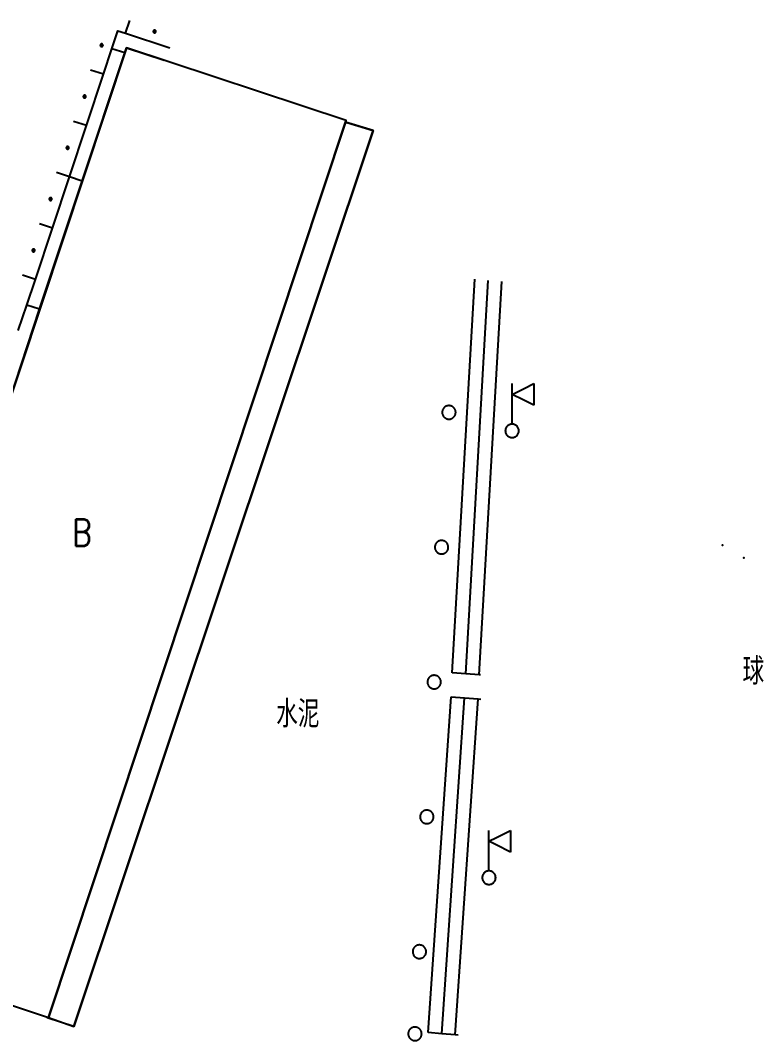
# Model space of a CAD drawing. Extents: x 500036 to 1001740, y 2543128 to 5086681.
# Drawn here: x 500849.54 to 500877.05, y 2543742.94 to 2543780.71 of the extents above; entities that cross this region are included whole.
import ezdxf

# ---------------------------------------------------------------- set-up
doc = ezdxf.new("R2010")
doc.units = 0
doc.header["$LTSCALE"] = 0.5
doc.linetypes.add('CENTER', pattern=[50.8, 31.75, -6.35, 6.35, -6.35])
doc.layers.add('地形图', color=8, linetype='CONTINUOUS')
doc.styles.add('HZ', font='romans.shx', dxfattribs={"width": 0.8, "bigfont": 'hztxt.shx'})

msp = doc.modelspace()

# ---------------------------------------------------------------- linework, layer by layer
at = {"layer": '地形图'}
for points in [[(500853.429, 2543780.239), (500853.587, 2543780.713)], [(500849.461, 2543769.226), (500849.776, 2543770.175), (500850.091, 2543771.124), (500850.721, 2543773.022), (500851.351, 2543774.921), (500851.98, 2543776.819), (500852.61, 2543778.717), (500852.926, 2543779.666), (500853.147, 2543780.332), (500853.429, 2543780.239), (500855.068, 2543779.696)], [(500854.504, 2543780.254), (500854.51, 2543780.254), (500854.515, 2543780.255), (500854.52, 2543780.257), (500854.525, 2543780.259), (500854.529, 2543780.261), (500854.534, 2543780.264), (500854.538, 2543780.267), (500854.542, 2543780.271), (500854.545, 2543780.275), (500854.548, 2543780.279), (500854.55, 2543780.284), (500854.552, 2543780.289), (500854.553, 2543780.294), (500854.554, 2543780.299), (500854.554, 2543780.304), (500854.554, 2543780.309), (500854.553, 2543780.315), (500854.552, 2543780.32), (500854.55, 2543780.325), (500854.548, 2543780.329), (500854.545, 2543780.334), (500854.542, 2543780.338), (500854.54, 2543780.34), (500854.538, 2543780.341), (500854.534, 2543780.345), (500854.529, 2543780.348), (500854.525, 2543780.35), (500854.52, 2543780.352), (500854.515, 2543780.353), (500854.51, 2543780.354), (500854.504, 2543780.354), (500854.499, 2543780.354), (500854.494, 2543780.353), (500854.489, 2543780.352), (500854.484, 2543780.35), (500854.479, 2543780.348), (500854.475, 2543780.345), (500854.471, 2543780.341), (500854.467, 2543780.338), (500854.464, 2543780.334), (500854.461, 2543780.329), (500854.459, 2543780.325), (500854.457, 2543780.32), (500854.456, 2543780.315), (500854.455, 2543780.309), (500854.454, 2543780.304), (500854.455, 2543780.299), (500854.456, 2543780.294), (500854.457, 2543780.289), (500854.459, 2543780.284), (500854.461, 2543780.279), (500854.464, 2543780.275), (500854.467, 2543780.271), (500854.469, 2543780.269), (500854.471, 2543780.267), (500854.475, 2543780.264), (500854.479, 2543780.261), (500854.484, 2543780.259), (500854.489, 2543780.257), (500854.494, 2543780.255), (500854.499, 2543780.254), (500854.504, 2543780.254)], [(500854.469, 2543780.269), (500854.54, 2543780.34)], [(500842.375, 2543746.29), (500843.95, 2543751.036), (500845.525, 2543755.781), (500847.1, 2543760.527), (500848.675, 2543765.272), (500850.25, 2543770.018), (500851.825, 2543774.763), (500853.4, 2543779.509), (500853.464, 2543779.701), (500854.857, 2543779.24)], [(500852.546, 2543779.742), (500852.551, 2543779.742), (500852.556, 2543779.743), (500852.561, 2543779.745), (500852.566, 2543779.746), (500852.571, 2543779.749), (500852.575, 2543779.752), (500852.579, 2543779.755), (500852.583, 2543779.759), (500852.586, 2543779.763), (500852.589, 2543779.767), (500852.592, 2543779.772), (500852.593, 2543779.777), (500852.595, 2543779.782), (500852.596, 2543779.787), (500852.596, 2543779.792), (500852.596, 2543779.797), (500852.595, 2543779.802), (500852.593, 2543779.808), (500852.592, 2543779.812), (500852.589, 2543779.817), (500852.586, 2543779.821), (500852.583, 2543779.825), (500852.581, 2543779.827), (500852.579, 2543779.829), (500852.575, 2543779.833), (500852.571, 2543779.835), (500852.566, 2543779.838), (500852.561, 2543779.84), (500852.556, 2543779.841), (500852.551, 2543779.842), (500852.546, 2543779.842), (500852.541, 2543779.842), (500852.535, 2543779.841), (500852.53, 2543779.84), (500852.525, 2543779.838), (500852.521, 2543779.835), (500852.516, 2543779.833), (500852.512, 2543779.829), (500852.509, 2543779.825), (500852.505, 2543779.821), (500852.503, 2543779.817), (500852.5, 2543779.812), (500852.498, 2543779.808), (500852.497, 2543779.802), (500852.496, 2543779.797), (500852.496, 2543779.792), (500852.496, 2543779.787), (500852.497, 2543779.782), (500852.498, 2543779.777), (500852.5, 2543779.772), (500852.503, 2543779.767), (500852.505, 2543779.763), (500852.509, 2543779.759), (500852.511, 2543779.757), (500852.512, 2543779.755), (500852.516, 2543779.752), (500852.521, 2543779.749), (500852.525, 2543779.746), (500852.53, 2543779.745), (500852.535, 2543779.743), (500852.541, 2543779.742), (500852.546, 2543779.742)], [(500852.511, 2543779.757), (500852.581, 2543779.827)], [(500853.4, 2543779.509), (500852.926, 2543779.666)], [(500852.61, 2543778.717), (500852.136, 2543778.874)], [(500851.916, 2543777.844), (500851.921, 2543777.844), (500851.926, 2543777.845), (500851.931, 2543777.846), (500851.936, 2543777.848), (500851.941, 2543777.851), (500851.945, 2543777.853), (500851.949, 2543777.857), (500851.953, 2543777.86), (500851.956, 2543777.864), (500851.959, 2543777.869), (500851.962, 2543777.873), (500851.963, 2543777.878), (500851.965, 2543777.883), (500851.966, 2543777.889), (500851.966, 2543777.894), (500851.966, 2543777.899), (500851.965, 2543777.904), (500851.963, 2543777.909), (500851.962, 2543777.914), (500851.959, 2543777.919), (500851.956, 2543777.923), (500851.953, 2543777.927), (500851.951, 2543777.929), (500851.949, 2543777.931), (500851.945, 2543777.934), (500851.941, 2543777.937), (500851.936, 2543777.94), (500851.931, 2543777.941), (500851.926, 2543777.943), (500851.921, 2543777.944), (500851.916, 2543777.944), (500851.911, 2543777.944), (500851.905, 2543777.943), (500851.9, 2543777.941), (500851.896, 2543777.94), (500851.891, 2543777.937), (500851.886, 2543777.934), (500851.882, 2543777.931), (500851.879, 2543777.927), (500851.875, 2543777.923), (500851.873, 2543777.919), (500851.87, 2543777.914), (500851.868, 2543777.909), (500851.867, 2543777.904), (500851.866, 2543777.899), (500851.866, 2543777.894), (500851.866, 2543777.889), (500851.867, 2543777.883), (500851.868, 2543777.878), (500851.87, 2543777.873), (500851.873, 2543777.869), (500851.875, 2543777.864), (500851.879, 2543777.86), (500851.881, 2543777.859), (500851.882, 2543777.857), (500851.886, 2543777.853), (500851.891, 2543777.851), (500851.896, 2543777.848), (500851.9, 2543777.846), (500851.905, 2543777.845), (500851.911, 2543777.844), (500851.916, 2543777.844)], [(500851.881, 2543777.859), (500851.951, 2543777.929)], [(500861.627, 2543776.934), (500862.596, 2543776.641), (500851.518, 2543743.466), (500850.534, 2543743.777)], [(500851.98, 2543776.819), (500851.506, 2543776.976)], [(500851.286, 2543775.946), (500851.291, 2543775.946), (500851.296, 2543775.947), (500851.301, 2543775.948), (500851.306, 2543775.95), (500851.311, 2543775.952), (500851.315, 2543775.955), (500851.319, 2543775.958), (500851.323, 2543775.962), (500851.326, 2543775.966), (500851.329, 2543775.971), (500851.332, 2543775.975), (500851.333, 2543775.98), (500851.335, 2543775.985), (500851.336, 2543775.99), (500851.336, 2543775.996), (500851.336, 2543776.001), (500851.335, 2543776.006), (500851.333, 2543776.011), (500851.332, 2543776.016), (500851.329, 2543776.021), (500851.326, 2543776.025), (500851.323, 2543776.029), (500851.321, 2543776.031), (500851.319, 2543776.033), (500851.315, 2543776.036), (500851.311, 2543776.039), (500851.306, 2543776.041), (500851.301, 2543776.043), (500851.296, 2543776.045), (500851.291, 2543776.045), (500851.286, 2543776.046), (500851.281, 2543776.045), (500851.275, 2543776.045), (500851.27, 2543776.043), (500851.266, 2543776.041), (500851.261, 2543776.039), (500851.257, 2543776.036), (500851.252, 2543776.033), (500851.249, 2543776.029), (500851.245, 2543776.025), (500851.243, 2543776.021), (500851.24, 2543776.016), (500851.238, 2543776.011), (500851.237, 2543776.006), (500851.236, 2543776.001), (500851.236, 2543775.996), (500851.236, 2543775.99), (500851.237, 2543775.985), (500851.238, 2543775.98), (500851.24, 2543775.975), (500851.243, 2543775.971), (500851.245, 2543775.966), (500851.249, 2543775.962), (500851.251, 2543775.96), (500851.252, 2543775.958), (500851.257, 2543775.955), (500851.261, 2543775.952), (500851.266, 2543775.95), (500851.27, 2543775.948), (500851.275, 2543775.947), (500851.281, 2543775.946), (500851.286, 2543775.946)], [(500851.251, 2543775.96), (500851.321, 2543776.031)], [(500851.351, 2543774.921), (500850.876, 2543775.078)], [(500851.825, 2543774.763), (500851.351, 2543774.921)], [(500850.656, 2543774.047), (500850.661, 2543774.048), (500850.666, 2543774.049), (500850.671, 2543774.05), (500850.676, 2543774.052), (500850.681, 2543774.054), (500850.685, 2543774.057), (500850.689, 2543774.06), (500850.693, 2543774.064), (500850.696, 2543774.068), (500850.699, 2543774.072), (500850.702, 2543774.077), (500850.703, 2543774.082), (500850.705, 2543774.087), (500850.706, 2543774.092), (500850.706, 2543774.097), (500850.706, 2543774.103), (500850.705, 2543774.108), (500850.703, 2543774.113), (500850.702, 2543774.118), (500850.699, 2543774.122), (500850.696, 2543774.127), (500850.693, 2543774.131), (500850.691, 2543774.133), (500850.689, 2543774.135), (500850.685, 2543774.138), (500850.681, 2543774.141), (500850.676, 2543774.143), (500850.671, 2543774.145), (500850.666, 2543774.146), (500850.661, 2543774.147), (500850.656, 2543774.147), (500850.651, 2543774.147), (500850.646, 2543774.146), (500850.64, 2543774.145), (500850.636, 2543774.143), (500850.631, 2543774.141), (500850.627, 2543774.138), (500850.622, 2543774.135), (500850.619, 2543774.131), (500850.615, 2543774.127), (500850.613, 2543774.122), (500850.61, 2543774.118), (500850.608, 2543774.113), (500850.607, 2543774.108), (500850.606, 2543774.103), (500850.606, 2543774.097), (500850.606, 2543774.092), (500850.607, 2543774.087), (500850.608, 2543774.082), (500850.61, 2543774.077), (500850.613, 2543774.072), (500850.615, 2543774.068), (500850.619, 2543774.064), (500850.621, 2543774.062), (500850.622, 2543774.06), (500850.627, 2543774.057), (500850.631, 2543774.054), (500850.636, 2543774.052), (500850.64, 2543774.05), (500850.646, 2543774.049), (500850.651, 2543774.048), (500850.656, 2543774.047)], [(500850.621, 2543774.062), (500850.691, 2543774.133)], [(500850.721, 2543773.022), (500850.246, 2543773.18)], [(500850.026, 2543772.149), (500850.031, 2543772.15), (500850.036, 2543772.15), (500850.041, 2543772.152), (500850.046, 2543772.154), (500850.051, 2543772.156), (500850.055, 2543772.159), (500850.059, 2543772.162), (500850.063, 2543772.166), (500850.066, 2543772.17), (500850.069, 2543772.174), (500850.072, 2543772.179), (500850.073, 2543772.184), (500850.075, 2543772.189), (500850.076, 2543772.194), (500850.076, 2543772.199), (500850.076, 2543772.205), (500850.075, 2543772.21), (500850.073, 2543772.215), (500850.072, 2543772.22), (500850.069, 2543772.224), (500850.066, 2543772.229), (500850.063, 2543772.233), (500850.061, 2543772.235), (500850.059, 2543772.236), (500850.055, 2543772.24), (500850.051, 2543772.243), (500850.046, 2543772.245), (500850.041, 2543772.247), (500850.036, 2543772.248), (500850.031, 2543772.249), (500850.026, 2543772.249), (500850.021, 2543772.249), (500850.016, 2543772.248), (500850.011, 2543772.247), (500850.006, 2543772.245), (500850.001, 2543772.243), (500849.997, 2543772.24), (500849.992, 2543772.236), (500849.989, 2543772.233), (500849.985, 2543772.229), (500849.983, 2543772.224), (500849.98, 2543772.22), (500849.978, 2543772.215), (500849.977, 2543772.21), (500849.976, 2543772.205), (500849.976, 2543772.199), (500849.976, 2543772.194), (500849.977, 2543772.189), (500849.978, 2543772.184), (500849.98, 2543772.179), (500849.983, 2543772.174), (500849.985, 2543772.17), (500849.989, 2543772.166), (500849.991, 2543772.164), (500849.992, 2543772.162), (500849.997, 2543772.159), (500850.001, 2543772.156), (500850.006, 2543772.154), (500850.011, 2543772.152), (500850.016, 2543772.15), (500850.021, 2543772.15), (500850.026, 2543772.149)], [(500849.991, 2543772.164), (500850.061, 2543772.235)], [(500850.091, 2543771.124), (500849.616, 2543771.282)], [(500865.527, 2543756.56), (500866.357, 2543771.127)], [(500866.025, 2543756.521), (500866.855, 2543771.087)], [(500866.524, 2543756.481), (500867.354, 2543771.047)], [(500850.25, 2543770.018), (500849.776, 2543770.175)], [(500867.739, 2543765.766), (500867.739, 2543766.866), (500867.739, 2543767.266)], [(500867.739, 2543766.866), (500868.182, 2543767.087), (500868.539, 2543767.266)], [(500868.539, 2543767.266), (500868.539, 2543766.466)], [(500868.539, 2543766.466), (500868.155, 2543766.658), (500867.739, 2543766.866)], [(500865.404, 2543765.949), (500865.42, 2543765.95), (500865.435, 2543765.951), (500865.451, 2543765.954), (500865.466, 2543765.958), (500865.481, 2543765.962), (500865.496, 2543765.967), (500865.51, 2543765.974), (500865.524, 2543765.981), (500865.538, 2543765.989), (500865.55, 2543765.998), (500865.563, 2543766.008), (500865.574, 2543766.018), (500865.585, 2543766.03), (500865.596, 2543766.041), (500865.605, 2543766.054), (500865.614, 2543766.067), (500865.622, 2543766.081), (500865.629, 2543766.095), (500865.635, 2543766.109), (500865.64, 2543766.124), (500865.644, 2543766.139), (500865.648, 2543766.154), (500865.65, 2543766.17), (500865.651, 2543766.185), (500865.652, 2543766.201), (500865.651, 2543766.217), (500865.65, 2543766.233), (500865.647, 2543766.248), (500865.643, 2543766.263), (500865.639, 2543766.278), (500865.634, 2543766.293), (500865.627, 2543766.307), (500865.62, 2543766.321), (500865.612, 2543766.335), (500865.603, 2543766.348), (500865.593, 2543766.36), (500865.583, 2543766.372), (500865.571, 2543766.383), (500865.56, 2543766.393), (500865.547, 2543766.403), (500865.534, 2543766.411), (500865.52, 2543766.419), (500865.506, 2543766.426), (500865.492, 2543766.432), (500865.477, 2543766.438), (500865.462, 2543766.442), (500865.447, 2543766.445), (500865.431, 2543766.447), (500865.415, 2543766.449), (500865.4, 2543766.449), (500865.384, 2543766.449), (500865.368, 2543766.447), (500865.353, 2543766.444), (500865.338, 2543766.441), (500865.323, 2543766.436), (500865.308, 2543766.431), (500865.294, 2543766.424), (500865.28, 2543766.417), (500865.266, 2543766.409), (500865.253, 2543766.4), (500865.241, 2543766.39), (500865.229, 2543766.38), (500865.218, 2543766.369), (500865.208, 2543766.357), (500865.198, 2543766.344), (500865.19, 2543766.331), (500865.182, 2543766.318), (500865.175, 2543766.304), (500865.169, 2543766.289), (500865.163, 2543766.274), (500865.159, 2543766.259), (500865.156, 2543766.244), (500865.154, 2543766.228), (500865.152, 2543766.213), (500865.152, 2543766.197), (500865.152, 2543766.181), (500865.154, 2543766.166), (500865.157, 2543766.15), (500865.16, 2543766.135), (500865.165, 2543766.12), (500865.17, 2543766.105), (500865.176, 2543766.091), (500865.184, 2543766.077), (500865.192, 2543766.064), (500865.201, 2543766.051), (500865.211, 2543766.038), (500865.221, 2543766.027), (500865.232, 2543766.016), (500865.244, 2543766.005), (500865.257, 2543765.996), (500865.27, 2543765.987), (500865.283, 2543765.979), (500865.297, 2543765.972), (500865.312, 2543765.966), (500865.327, 2543765.961), (500865.342, 2543765.957), (500865.357, 2543765.953), (500865.373, 2543765.951), (500865.388, 2543765.95), (500865.404, 2543765.949)], [(500867.739, 2543765.266), (500867.765, 2543765.267), (500867.791, 2543765.271), (500867.816, 2543765.278), (500867.841, 2543765.288), (500867.864, 2543765.299), (500867.886, 2543765.314), (500867.906, 2543765.33), (500867.925, 2543765.349), (500867.941, 2543765.369), (500867.956, 2543765.391), (500867.967, 2543765.414), (500867.977, 2543765.439), (500867.984, 2543765.464), (500867.988, 2543765.49), (500867.989, 2543765.516), (500867.988, 2543765.542), (500867.984, 2543765.568), (500867.977, 2543765.593), (500867.967, 2543765.618), (500867.956, 2543765.641), (500867.941, 2543765.663), (500867.925, 2543765.683), (500867.906, 2543765.702), (500867.886, 2543765.718), (500867.864, 2543765.732), (500867.841, 2543765.744), (500867.816, 2543765.754), (500867.791, 2543765.76), (500867.765, 2543765.765), (500867.739, 2543765.766), (500867.713, 2543765.765), (500867.687, 2543765.76), (500867.662, 2543765.754), (500867.637, 2543765.744), (500867.614, 2543765.732), (500867.592, 2543765.718), (500867.572, 2543765.702), (500867.553, 2543765.683), (500867.537, 2543765.663), (500867.523, 2543765.641), (500867.511, 2543765.618), (500867.501, 2543765.593), (500867.495, 2543765.568), (500867.49, 2543765.542), (500867.489, 2543765.516), (500867.49, 2543765.49), (500867.495, 2543765.464), (500867.501, 2543765.439), (500867.511, 2543765.414), (500867.523, 2543765.391), (500867.537, 2543765.369), (500867.553, 2543765.349), (500867.572, 2543765.33), (500867.592, 2543765.314), (500867.614, 2543765.299), (500867.637, 2543765.288), (500867.662, 2543765.278), (500867.687, 2543765.271), (500867.713, 2543765.267), (500867.739, 2543765.266)], [(500865.131, 2543760.957), (500865.146, 2543760.957), (500865.162, 2543760.959), (500865.178, 2543760.961), (500865.193, 2543760.965), (500865.208, 2543760.969), (500865.223, 2543760.975), (500865.237, 2543760.981), (500865.251, 2543760.989), (500865.264, 2543760.997), (500865.277, 2543761.006), (500865.29, 2543761.015), (500865.301, 2543761.026), (500865.312, 2543761.037), (500865.323, 2543761.049), (500865.332, 2543761.061), (500865.341, 2543761.074), (500865.349, 2543761.088), (500865.356, 2543761.102), (500865.362, 2543761.116), (500865.367, 2543761.131), (500865.371, 2543761.146), (500865.375, 2543761.162), (500865.377, 2543761.177), (500865.378, 2543761.193), (500865.379, 2543761.209), (500865.378, 2543761.224), (500865.376, 2543761.24), (500865.374, 2543761.255), (500865.37, 2543761.271), (500865.366, 2543761.286), (500865.36, 2543761.301), (500865.354, 2543761.315), (500865.347, 2543761.329), (500865.339, 2543761.342), (500865.33, 2543761.355), (500865.32, 2543761.368), (500865.31, 2543761.379), (500865.298, 2543761.39), (500865.286, 2543761.401), (500865.274, 2543761.41), (500865.261, 2543761.419), (500865.247, 2543761.427), (500865.233, 2543761.434), (500865.219, 2543761.44), (500865.204, 2543761.445), (500865.189, 2543761.449), (500865.174, 2543761.453), (500865.158, 2543761.455), (500865.142, 2543761.456), (500865.127, 2543761.457), (500865.111, 2543761.456), (500865.095, 2543761.454), (500865.08, 2543761.452), (500865.065, 2543761.448), (500865.05, 2543761.444), (500865.035, 2543761.438), (500865.02, 2543761.432), (500865.007, 2543761.425), (500864.993, 2543761.417), (500864.98, 2543761.408), (500864.968, 2543761.398), (500864.956, 2543761.387), (500864.945, 2543761.376), (500864.935, 2543761.364), (500864.925, 2543761.352), (500864.917, 2543761.339), (500864.909, 2543761.325), (500864.902, 2543761.311), (500864.896, 2543761.297), (500864.89, 2543761.282), (500864.886, 2543761.267), (500864.883, 2543761.251), (500864.88, 2543761.236), (500864.879, 2543761.22), (500864.879, 2543761.205), (500864.879, 2543761.189), (500864.881, 2543761.173), (500864.884, 2543761.158), (500864.887, 2543761.142), (500864.892, 2543761.127), (500864.897, 2543761.113), (500864.903, 2543761.098), (500864.911, 2543761.084), (500864.919, 2543761.071), (500864.928, 2543761.058), (500864.937, 2543761.046), (500864.948, 2543761.034), (500864.959, 2543761.023), (500864.971, 2543761.013), (500864.983, 2543761.003), (500864.996, 2543760.994), (500865.01, 2543760.987), (500865.024, 2543760.98), (500865.039, 2543760.973), (500865.053, 2543760.968), (500865.069, 2543760.964), (500865.084, 2543760.961), (500865.099, 2543760.958), (500865.115, 2543760.957), (500865.131, 2543760.957)], [(500866.567, 2543756.478), (500866.524, 2543756.481), (500866.025, 2543756.521), (500865.527, 2543756.56)], [(500864.858, 2543755.964), (500864.873, 2543755.965), (500864.889, 2543755.966), (500864.904, 2543755.969), (500864.92, 2543755.972), (500864.935, 2543755.977), (500864.95, 2543755.982), (500864.964, 2543755.989), (500864.978, 2543755.996), (500864.991, 2543756.004), (500865.004, 2543756.013), (500865.017, 2543756.023), (500865.028, 2543756.033), (500865.039, 2543756.044), (500865.05, 2543756.056), (500865.059, 2543756.069), (500865.068, 2543756.082), (500865.076, 2543756.095), (500865.083, 2543756.109), (500865.089, 2543756.124), (500865.094, 2543756.139), (500865.098, 2543756.154), (500865.102, 2543756.169), (500865.104, 2543756.185), (500865.105, 2543756.2), (500865.106, 2543756.216), (500865.105, 2543756.232), (500865.103, 2543756.247), (500865.101, 2543756.263), (500865.097, 2543756.278), (500865.093, 2543756.293), (500865.087, 2543756.308), (500865.081, 2543756.322), (500865.074, 2543756.336), (500865.066, 2543756.35), (500865.057, 2543756.363), (500865.047, 2543756.375), (500865.036, 2543756.387), (500865.025, 2543756.398), (500865.013, 2543756.408), (500865.001, 2543756.417), (500864.988, 2543756.426), (500864.974, 2543756.434), (500864.96, 2543756.441), (500864.946, 2543756.447), (500864.931, 2543756.452), (500864.916, 2543756.457), (500864.9, 2543756.46), (500864.885, 2543756.462), (500864.869, 2543756.464), (500864.854, 2543756.464), (500864.838, 2543756.463), (500864.822, 2543756.462), (500864.807, 2543756.459), (500864.791, 2543756.456), (500864.776, 2543756.451), (500864.762, 2543756.446), (500864.747, 2543756.439), (500864.733, 2543756.432), (500864.72, 2543756.424), (500864.707, 2543756.415), (500864.695, 2543756.405), (500864.683, 2543756.395), (500864.672, 2543756.384), (500864.662, 2543756.372), (500864.652, 2543756.359), (500864.643, 2543756.346), (500864.636, 2543756.333), (500864.629, 2543756.319), (500864.622, 2543756.304), (500864.617, 2543756.289), (500864.613, 2543756.274), (500864.61, 2543756.259), (500864.607, 2543756.243), (500864.606, 2543756.228), (500864.606, 2543756.212), (500864.606, 2543756.196), (500864.608, 2543756.181), (500864.61, 2543756.165), (500864.614, 2543756.15), (500864.618, 2543756.135), (500864.624, 2543756.12), (500864.63, 2543756.106), (500864.638, 2543756.092), (500864.646, 2543756.078), (500864.655, 2543756.065), (500864.664, 2543756.053), (500864.675, 2543756.041), (500864.686, 2543756.03), (500864.698, 2543756.02), (500864.71, 2543756.011), (500864.723, 2543756.002), (500864.737, 2543755.994), (500864.751, 2543755.987), (500864.765, 2543755.981), (500864.78, 2543755.976), (500864.795, 2543755.971), (500864.811, 2543755.968), (500864.826, 2543755.966), (500864.842, 2543755.964), (500864.858, 2543755.964)], [(500864.638, 2543743.234), (500865.483, 2543755.67)], [(500865.136, 2543743.192), (500865.981, 2543755.628)], [(500865.483, 2543755.67), (500865.981, 2543755.628), (500866.479, 2543755.587), (500866.583, 2543755.578)], [(500865.634, 2543743.151), (500866.479, 2543755.587)], [(500864.585, 2543750.972), (500864.6, 2543750.972), (500864.616, 2543750.974), (500864.631, 2543750.976), (500864.647, 2543750.98), (500864.662, 2543750.984), (500864.676, 2543750.99), (500864.691, 2543750.996), (500864.705, 2543751.003), (500864.718, 2543751.012), (500864.731, 2543751.02), (500864.743, 2543751.03), (500864.755, 2543751.041), (500864.766, 2543751.052), (500864.776, 2543751.064), (500864.786, 2543751.076), (500864.795, 2543751.089), (500864.803, 2543751.103), (500864.81, 2543751.117), (500864.816, 2543751.131), (500864.821, 2543751.146), (500864.825, 2543751.161), (500864.828, 2543751.177), (500864.831, 2543751.192), (500864.832, 2543751.208), (500864.832, 2543751.224), (500864.832, 2543751.239), (500864.83, 2543751.255), (500864.828, 2543751.27), (500864.824, 2543751.286), (500864.82, 2543751.301), (500864.814, 2543751.315), (500864.808, 2543751.33), (500864.801, 2543751.344), (500864.792, 2543751.357), (500864.783, 2543751.37), (500864.774, 2543751.382), (500864.763, 2543751.394), (500864.752, 2543751.405), (500864.74, 2543751.415), (500864.728, 2543751.425), (500864.715, 2543751.434), (500864.701, 2543751.442), (500864.687, 2543751.449), (500864.673, 2543751.455), (500864.658, 2543751.46), (500864.643, 2543751.464), (500864.627, 2543751.467), (500864.612, 2543751.47), (500864.596, 2543751.471), (500864.58, 2543751.472), (500864.565, 2543751.471), (500864.549, 2543751.469), (500864.534, 2543751.467), (500864.518, 2543751.463), (500864.503, 2543751.459), (500864.489, 2543751.453), (500864.474, 2543751.447), (500864.46, 2543751.44), (500864.447, 2543751.432), (500864.434, 2543751.423), (500864.422, 2543751.413), (500864.41, 2543751.402), (500864.399, 2543751.391), (500864.389, 2543751.379), (500864.379, 2543751.367), (500864.37, 2543751.354), (500864.362, 2543751.34), (500864.355, 2543751.326), (500864.349, 2543751.312), (500864.344, 2543751.297), (500864.34, 2543751.282), (500864.337, 2543751.266), (500864.334, 2543751.251), (500864.333, 2543751.235), (500864.332, 2543751.219), (500864.333, 2543751.204), (500864.335, 2543751.188), (500864.337, 2543751.173), (500864.341, 2543751.157), (500864.345, 2543751.142), (500864.351, 2543751.128), (500864.357, 2543751.113), (500864.364, 2543751.099), (500864.373, 2543751.086), (500864.381, 2543751.073), (500864.391, 2543751.061), (500864.402, 2543751.049), (500864.413, 2543751.038), (500864.425, 2543751.028), (500864.437, 2543751.018), (500864.45, 2543751.009), (500864.464, 2543751.001), (500864.478, 2543750.994), (500864.492, 2543750.988), (500864.507, 2543750.983), (500864.522, 2543750.979), (500864.538, 2543750.976), (500864.553, 2543750.973), (500864.569, 2543750.972), (500864.585, 2543750.972)], [(500866.883, 2543749.22), (500866.883, 2543750.32), (500866.883, 2543750.72)], [(500866.883, 2543750.32), (500867.166, 2543750.461), (500867.683, 2543750.72)], [(500867.683, 2543750.72), (500867.683, 2543749.92)], [(500867.683, 2543749.92), (500867.149, 2543750.186), (500866.883, 2543750.32)], [(500866.883, 2543748.72), (500866.909, 2543748.721), (500866.935, 2543748.725), (500866.96, 2543748.732), (500866.984, 2543748.741), (500867.007, 2543748.753), (500867.029, 2543748.767), (500867.05, 2543748.784), (500867.065, 2543748.799), (500867.068, 2543748.802), (500867.085, 2543748.823), (500867.099, 2543748.845), (500867.111, 2543748.868), (500867.12, 2543748.892), (500867.127, 2543748.918), (500867.131, 2543748.944), (500867.132, 2543748.97), (500867.131, 2543748.996), (500867.127, 2543749.022), (500867.12, 2543749.047), (500867.111, 2543749.071), (500867.099, 2543749.095), (500867.084, 2543749.117), (500867.068, 2543749.137), (500867.05, 2543749.155), (500867.029, 2543749.172), (500867.007, 2543749.186), (500866.984, 2543749.198), (500866.96, 2543749.207), (500866.935, 2543749.214), (500866.909, 2543749.218), (500866.883, 2543749.22), (500866.856, 2543749.218), (500866.831, 2543749.214), (500866.805, 2543749.207), (500866.781, 2543749.198), (500866.757, 2543749.186), (500866.736, 2543749.172), (500866.715, 2543749.155), (500866.697, 2543749.137), (500866.68, 2543749.117), (500866.666, 2543749.095), (500866.654, 2543749.071), (500866.645, 2543749.047), (500866.638, 2543749.022), (500866.634, 2543748.996), (500866.632, 2543748.97), (500866.634, 2543748.944), (500866.638, 2543748.918), (500866.645, 2543748.892), (500866.654, 2543748.868), (500866.666, 2543748.845), (500866.68, 2543748.823), (500866.697, 2543748.802), (500866.715, 2543748.784), (500866.736, 2543748.767), (500866.757, 2543748.753), (500866.781, 2543748.741), (500866.805, 2543748.732), (500866.831, 2543748.725), (500866.856, 2543748.721), (500866.883, 2543748.72)], [(500864.311, 2543745.979), (500864.327, 2543745.98), (500864.343, 2543745.981), (500864.358, 2543745.984), (500864.374, 2543745.987), (500864.389, 2543745.992), (500864.403, 2543745.997), (500864.418, 2543746.004), (500864.432, 2543746.011), (500864.445, 2543746.019), (500864.458, 2543746.028), (500864.47, 2543746.038), (500864.482, 2543746.048), (500864.493, 2543746.059), (500864.503, 2543746.071), (500864.513, 2543746.084), (500864.522, 2543746.097), (500864.529, 2543746.11), (500864.536, 2543746.124), (500864.543, 2543746.139), (500864.548, 2543746.154), (500864.552, 2543746.169), (500864.555, 2543746.184), (500864.558, 2543746.2), (500864.559, 2543746.215), (500864.559, 2543746.231), (500864.559, 2543746.247), (500864.557, 2543746.262), (500864.555, 2543746.278), (500864.551, 2543746.293), (500864.547, 2543746.308), (500864.541, 2543746.323), (500864.535, 2543746.337), (500864.527, 2543746.351), (500864.519, 2543746.365), (500864.51, 2543746.378), (500864.501, 2543746.39), (500864.49, 2543746.402), (500864.479, 2543746.413), (500864.467, 2543746.423), (500864.455, 2543746.432), (500864.442, 2543746.441), (500864.428, 2543746.449), (500864.414, 2543746.456), (500864.4, 2543746.462), (500864.385, 2543746.467), (500864.37, 2543746.472), (500864.354, 2543746.475), (500864.339, 2543746.477), (500864.323, 2543746.479), (500864.307, 2543746.479), (500864.292, 2543746.478), (500864.276, 2543746.477), (500864.261, 2543746.474), (500864.245, 2543746.471), (500864.23, 2543746.466), (500864.215, 2543746.461), (500864.201, 2543746.454), (500864.187, 2543746.447), (500864.174, 2543746.439), (500864.161, 2543746.43), (500864.148, 2543746.42), (500864.137, 2543746.41), (500864.126, 2543746.399), (500864.115, 2543746.387), (500864.106, 2543746.374), (500864.097, 2543746.361), (500864.089, 2543746.348), (500864.082, 2543746.334), (500864.076, 2543746.319), (500864.071, 2543746.304), (500864.067, 2543746.289), (500864.063, 2543746.274), (500864.061, 2543746.258), (500864.06, 2543746.243), (500864.059, 2543746.227), (500864.06, 2543746.211), (500864.062, 2543746.196), (500864.064, 2543746.18), (500864.068, 2543746.165), (500864.072, 2543746.15), (500864.078, 2543746.135), (500864.084, 2543746.121), (500864.091, 2543746.107), (500864.099, 2543746.093), (500864.108, 2543746.08), (500864.118, 2543746.068), (500864.129, 2543746.056), (500864.14, 2543746.045), (500864.152, 2543746.035), (500864.164, 2543746.026), (500864.177, 2543746.017), (500864.191, 2543746.009), (500864.205, 2543746.002), (500864.219, 2543745.996), (500864.234, 2543745.991), (500864.249, 2543745.986), (500864.265, 2543745.983), (500864.28, 2543745.981), (500864.296, 2543745.979), (500864.311, 2543745.979)], [(500864.145, 2543742.938), (500864.161, 2543742.939), (500864.176, 2543742.94), (500864.192, 2543742.943), (500864.207, 2543742.946), (500864.222, 2543742.951), (500864.237, 2543742.956), (500864.251, 2543742.963), (500864.265, 2543742.97), (500864.279, 2543742.978), (500864.292, 2543742.987), (500864.304, 2543742.997), (500864.316, 2543743.007), (500864.327, 2543743.018), (500864.337, 2543743.03), (500864.346, 2543743.043), (500864.355, 2543743.056), (500864.363, 2543743.069), (500864.37, 2543743.083), (500864.376, 2543743.098), (500864.381, 2543743.113), (500864.386, 2543743.128), (500864.389, 2543743.143), (500864.391, 2543743.159), (500864.393, 2543743.174), (500864.393, 2543743.19), (500864.392, 2543743.206), (500864.391, 2543743.221), (500864.388, 2543743.237), (500864.385, 2543743.252), (500864.38, 2543743.267), (500864.375, 2543743.282), (500864.368, 2543743.296), (500864.361, 2543743.31), (500864.353, 2543743.324), (500864.344, 2543743.337), (500864.334, 2543743.349), (500864.324, 2543743.361), (500864.313, 2543743.372), (500864.301, 2543743.382), (500864.288, 2543743.391), (500864.275, 2543743.4), (500864.262, 2543743.408), (500864.248, 2543743.415), (500864.233, 2543743.421), (500864.218, 2543743.426), (500864.203, 2543743.431), (500864.188, 2543743.434), (500864.172, 2543743.436), (500864.157, 2543743.438), (500864.141, 2543743.438), (500864.125, 2543743.437), (500864.11, 2543743.436), (500864.094, 2543743.433), (500864.079, 2543743.43), (500864.064, 2543743.425), (500864.049, 2543743.42), (500864.035, 2543743.413), (500864.021, 2543743.406), (500864.007, 2543743.398), (500863.994, 2543743.389), (500863.982, 2543743.379), (500863.97, 2543743.369), (500863.959, 2543743.358), (500863.949, 2543743.346), (500863.94, 2543743.333), (500863.931, 2543743.32), (500863.923, 2543743.307), (500863.916, 2543743.293), (500863.91, 2543743.278), (500863.905, 2543743.263), (500863.9, 2543743.248), (500863.897, 2543743.233), (500863.895, 2543743.217), (500863.893, 2543743.202), (500863.893, 2543743.186), (500863.894, 2543743.17), (500863.895, 2543743.155), (500863.898, 2543743.139), (500863.901, 2543743.124), (500863.906, 2543743.109), (500863.911, 2543743.094), (500863.918, 2543743.08), (500863.925, 2543743.066), (500863.933, 2543743.052), (500863.942, 2543743.039), (500863.952, 2543743.027), (500863.962, 2543743.015), (500863.973, 2543743.004), (500863.985, 2543742.994), (500863.998, 2543742.985), (500864.011, 2543742.976), (500864.024, 2543742.968), (500864.038, 2543742.961), (500864.053, 2543742.955), (500864.068, 2543742.95), (500864.083, 2543742.945), (500864.098, 2543742.942), (500864.114, 2543742.94), (500864.129, 2543742.938), (500864.145, 2543742.938)], [(500865.739, 2543743.142), (500865.634, 2543743.151), (500865.136, 2543743.192), (500864.638, 2543743.234)]]:
    msp.add_lwpolyline(points, dxfattribs=at)
for points in [[(500861.576, 2543776.949), (500861.594, 2543777.002), (500853.464, 2543779.701), (500842.444, 2543746.497), (500850.574, 2543743.798)], [(500861.576, 2543776.949), (500850.574, 2543743.798), (500851.518, 2543743.466), (500862.596, 2543776.641)]]:
    msp.add_lwpolyline(points, close=True, dxfattribs=at)
at = {"layer": '地形图', "ltscale": 10}
msp.add_point((500875.526, 2543761.284), dxfattribs=at)
at = {"layer": '地形图', "linetype": 'CENTER'}
msp.add_point((500876.313, 2543760.811, 2.33), dxfattribs=at)

# ---------------------------------------------------------------- texts
at = {"layer": '地形图', "ltscale": 10, "style": 'HZ', "width": 0.8}
for s, p in [('B', (500851.45, 2543761.25)), ('球', (500876.269, 2543756.119)), ('水泥', (500859.006, 2543754.532))]:
    msp.add_text(s, height=1, dxfattribs=at).set_placement(p)

doc.saveas('drawing.dxf')
